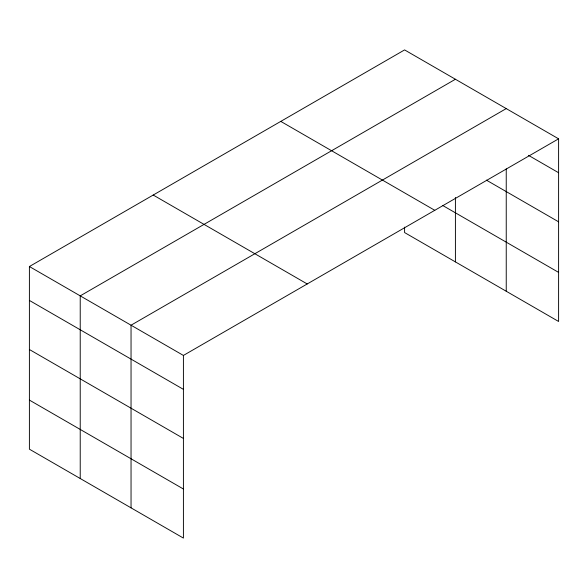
<?xml version="1.0" encoding="UTF-8"?>
<svg xmlns="http://www.w3.org/2000/svg" width="588" height="588" viewBox="0 0 588 588"><rect width="100%" height="100%" fill="white"/><g stroke="black" fill="none" stroke-linecap="round" stroke-linejoin="round"><path stroke-width="0.88" d="M558.6 138.827L404.588 49.914L29.4 266.526L29.4 449.173L183.412 538.086L183.412 355.439L558.6 138.827L558.6 321.474L404.588 232.561L404.588 227.108M506.239 168.866L506.239 291.244M455.413 79.255L80.225 295.867L80.225 478.514M506.239 108.596L131.043 325.208L131.043 507.856M528.45 155.328L558.6 172.732M486.386 180.126L558.6 221.816M442.705 205.484L558.6 272.391M280.777 121.393L434.789 210.313M153.211 195.04L307.223 283.96M29.4 266.526L183.412 355.439M29.4 300.431L183.412 389.352M29.4 349.515L183.412 438.435M29.4 400.09L183.412 489.003M455.413 197.465L455.413 261.903"/></g></svg>
